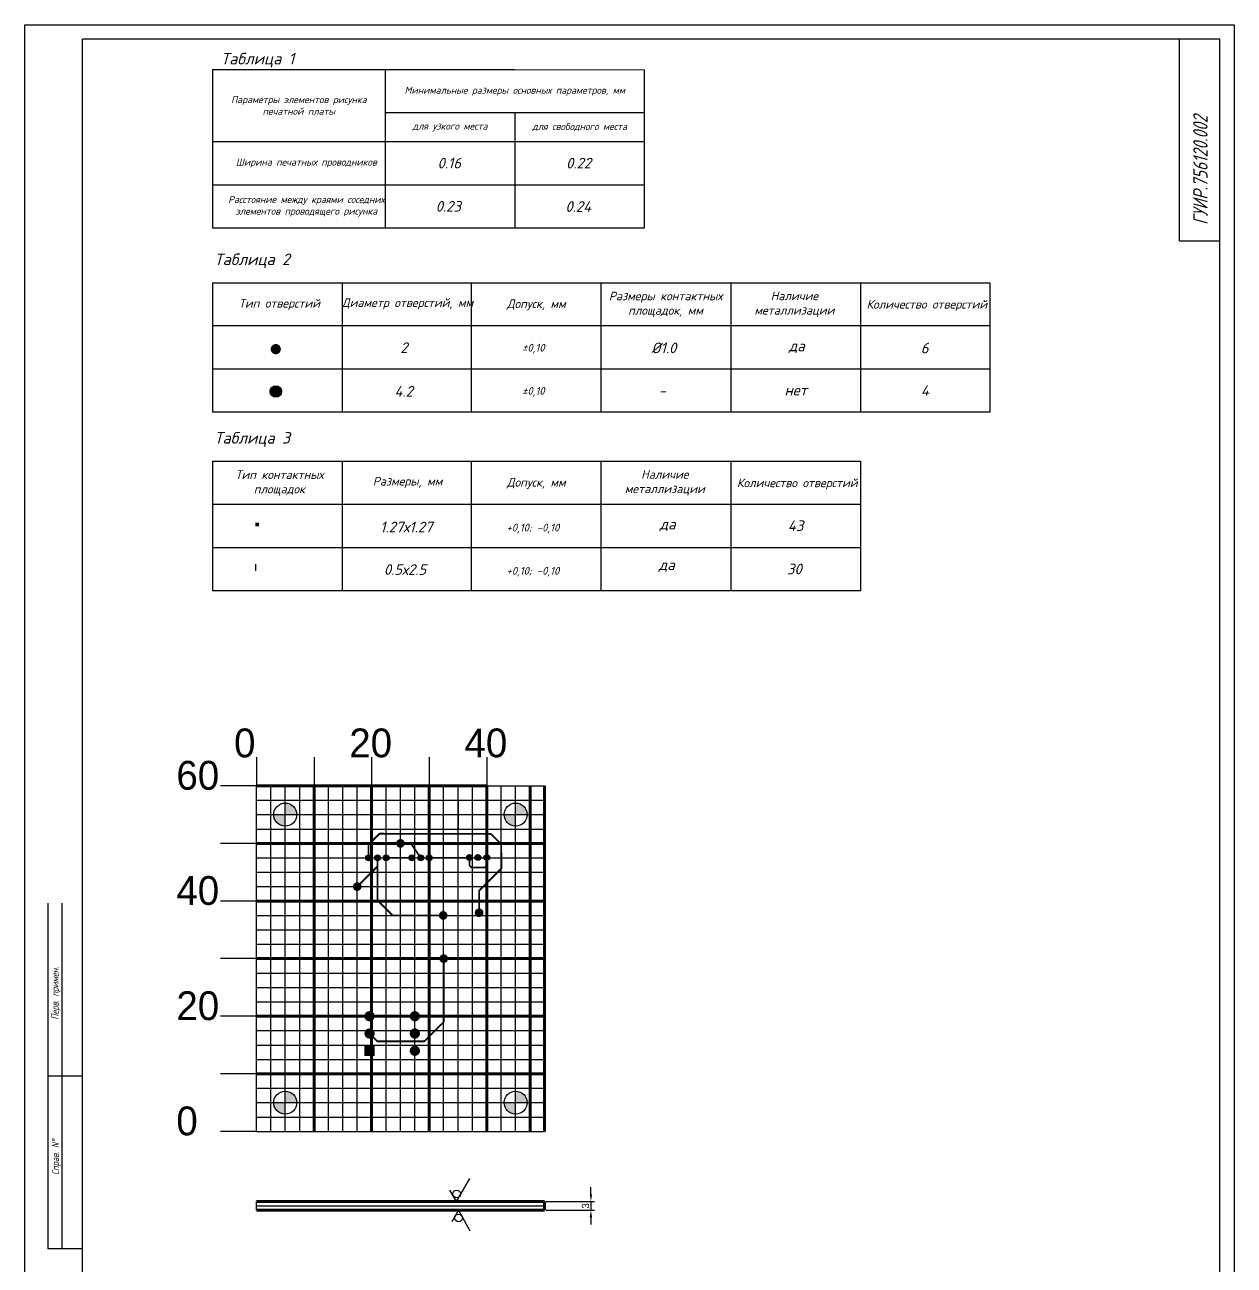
# Model space of a CAD drawing. Header units: millimetres. Extents: x -479 to 824, y -96 to 883.
# Drawn here: x 404.3 to 824.3, y 452.3 to 882.9 of the extents above; entities that cross this region are included whole.
import ezdxf

# ---------------------------------------------------------------- set-up
doc = ezdxf.new("R2010")
doc.units = ezdxf.units.MM
doc.header["$MEASUREMENT"] = 0
doc.styles.add('стиль1', font='romans.shx', dxfattribs={"width": 0.75, "oblique": 15, "height": 3.5})
doc.dimstyles.new('ISO-25', dxfattribs={"dimtxt": 2.5, "dimasz": 2.5, "dimexe": 1.25, "dimexo": 0.625, "dimtad": 1, "dimtxsty": 'Standard', "dimcen": 2.5, "dimadec": 0, "dimazin": 0, "dimtfac": 1, "dimtmove": 0, "dimatfit": 3, "dimfxl": 1, "dimarcsym": 0})

# ---------------------------------------------------------------- blocks, each defined once
blk = doc.blocks.new('*D41')
at = {"color": 0, "lineweight": -2, "transparency": 16777216}
for p, q in [((600.95, 476.86), (600.95, 479.36)), ((585.43, 474.36), (602.2, 474.36)), ((600.95, 474.36), (600.95, 471.36)), ((585.43, 471.36), (602.2, 471.36)), ((600.95, 468.86), (600.95, 466.36))]:
    blk.add_line(p, q, dxfattribs=at)
at = {"color": 0, "transparency": 16777216}
for points in [[(600.53, 476.86), (601.36, 476.86), (600.95, 474.36)], [(600.53, 468.86), (601.36, 468.86), (600.95, 471.36)]]:
    blk.add_solid(points, dxfattribs=at)
at = {"layer": 'Defpoints', "color": 0, "transparency": 16777216}
for p in [(584.8, 474.36), (584.8, 471.36), (600.95, 471.36)]:
    blk.add_point(p, dxfattribs=at)
at = {"color": 0, "transparency": 16777216, "insert": (599.07, 472.86), "char_height": 2.5, "attachment_point": 5, "rotation": 90}
blk.add_mtext('3', dxfattribs=at)

msp = doc.modelspace()

# ---------------------------------------------------------------- hatches: boundary and pattern name
at = {"linetype": 'Continuous', "lineweight": 30}
h = msp.add_hatch(color=256, dxfattribs=at)
h.dxf.hatch_style = 1
h.paths.add_polyline_path([(491.502, 770.328), (490.402, 770.328, 0.4142136), (491.502, 769.228)])
h.paths.add_polyline_path([(492.602, 770.328), (491.502, 770.328), (491.502, 769.228, 0.4142136)])
h = msp.add_hatch(color=256)
h.dxf.hatch_style = 1
h.paths.add_polyline_path([(489.5, 755.598, 1), (493.5, 755.598, 1)])
h = msp.add_hatch(color=256)
h.dxf.hatch_style = 1
h.paths.add_polyline_path([(494.804, 612.713), (494.804, 608.713), (498.804, 608.713, 0.4142136)])
h.paths.add_polyline_path([(494.804, 608.713), (490.804, 608.713, 0.4142136), (494.804, 604.713)])
h = msp.add_hatch(color=256)
h.dxf.hatch_style = 1
h.paths.add_polyline_path([(574.804, 612.713), (574.804, 608.713), (578.804, 608.713, 0.4142136)])
h.paths.add_polyline_path([(574.804, 608.713), (570.804, 608.713, 0.4142136), (574.804, 604.713)])
h = msp.add_hatch(color=256)
h.dxf.hatch_style = 1
h.paths.add_polyline_path([(524.749, 593.713, 1), (522.749, 593.713, 1)])
h = msp.add_hatch(color=256)
h.dxf.hatch_style = 1
h.paths.add_polyline_path([(527.838, 593.713, 1), (525.838, 593.713, 1)])
h = msp.add_hatch(color=256)
h.dxf.hatch_style = 1
h.paths.add_polyline_path([(530.804, 593.713, 1), (528.804, 593.713, 1)])
h = msp.add_hatch(color=256)
h.dxf.hatch_style = 1
h.paths.add_polyline_path([(539.749, 593.713, 1), (537.749, 593.713, 1)])
h = msp.add_hatch(color=256)
h.dxf.hatch_style = 1
h.paths.add_polyline_path([(542.838, 593.713, 1), (540.838, 593.713, 1)])
h = msp.add_hatch(color=256)
h.dxf.hatch_style = 1
h.paths.add_polyline_path([(545.804, 593.713, 1), (543.804, 593.713, 1)])
h = msp.add_hatch(color=256)
h.dxf.hatch_style = 1
h.paths.add_polyline_path([(559.749, 593.863, 1), (557.749, 593.863, 1)])
h = msp.add_hatch(color=256)
h.dxf.hatch_style = 1
h.paths.add_polyline_path([(562.715, 593.863, 1), (560.715, 593.863, 1)])
h = msp.add_hatch(color=256)
h.dxf.hatch_style = 1
h.paths.add_polyline_path([(565.804, 593.863, 1), (563.804, 593.863, 1)])
h = msp.add_hatch(color=256)
h.dxf.hatch_style = 1
h.paths.add_polyline_path([(494.804, 512.713), (494.804, 508.713), (498.804, 508.713, 0.4142136)])
h.paths.add_polyline_path([(494.804, 508.713), (490.804, 508.713, 0.4142136), (494.804, 504.713)])
h = msp.add_hatch(color=256)
h.dxf.hatch_style = 1
h.paths.add_polyline_path([(574.804, 512.713), (574.804, 508.713), (578.804, 508.713, 0.4142136)])
h.paths.add_polyline_path([(574.804, 508.713), (570.804, 508.713, 0.4142136), (574.804, 504.713)])

# ---------------------------------------------------------------- linework, layer by layer
for p, q in [((404.346, 285.94), (404.346, 882.94)), ((404.346, 882.94), (824.346, 882.94)), ((824.346, 882.94), (824.346, 285.94)), ((424.346, 330.94), (424.346, 877.94)), ((819.346, 877.94), (424.346, 877.94)), ((805.346, 807.94), (805.346, 877.94)), ((819.346, 290.94), (819.346, 877.94)), ((805.346, 807.94), (819.346, 807.94)), ((484.804, 628.713), (484.804, 618.713)), ((504.804, 628.713), (504.804, 618.713)), ((524.804, 628.713), (524.804, 618.713)), ((544.804, 628.713), (544.804, 618.713)), ((564.804, 628.713), (564.804, 618.713)), ((484.804, 618.713), (472.304, 618.713)), ((484.804, 498.713), (484.804, 618.713)), ((484.804, 498.713), (484.804, 618.713)), ((484.804, 618.713), (584.804, 618.713)), ((489.804, 498.713), (489.804, 618.713)), ((489.804, 498.713), (489.804, 618.713)), ((489.804, 498.713), (489.804, 618.713)), ((489.804, 498.713), (489.804, 618.713)), ((489.804, 498.713), (489.804, 618.713)), ((489.804, 498.713), (489.804, 618.713)), ((489.804, 498.713), (489.804, 618.713)), ((489.804, 498.713), (489.804, 618.713)), ((494.804, 498.713), (494.804, 618.713)), ((499.804, 498.713), (499.804, 618.713)), ((499.804, 498.713), (499.804, 618.713)), ((499.804, 498.713), (499.804, 618.713)), ((499.804, 498.713), (499.804, 618.713)), ((504.804, 498.713), (504.804, 618.713)), ((504.804, 498.713), (504.804, 618.713)), ((509.804, 498.713), (509.804, 618.713)), ((509.804, 498.713), (509.804, 618.713)), ((509.804, 498.713), (509.804, 618.713)), ((509.804, 498.713), (509.804, 618.713)), ((509.804, 498.713), (509.804, 618.713)), ((509.804, 498.713), (509.804, 618.713)), ((509.804, 498.713), (509.804, 618.713)), ((509.804, 498.713), (509.804, 618.713)), ((514.804, 498.713), (514.804, 618.713)), ((519.804, 498.713), (519.804, 618.713)), ((519.804, 498.713), (519.804, 618.713)), ((519.804, 498.713), (519.804, 618.713)), ((519.804, 498.713), (519.804, 618.713)), ((524.804, 498.713), (524.804, 618.713)), ((524.804, 498.713), (524.804, 618.713)), ((529.804, 498.713), (529.804, 618.713)), ((529.804, 498.713), (529.804, 618.713)), ((529.804, 498.713), (529.804, 618.713)), ((529.804, 498.713), (529.804, 618.713)), ((529.804, 498.713), (529.804, 618.713)), ((529.804, 498.713), (529.804, 618.713)), ((529.804, 498.713), (529.804, 618.713)), ((529.804, 498.713), (529.804, 618.713)), ((534.804, 498.713), (534.804, 618.713)), ((539.804, 498.713), (539.804, 618.713)), ((539.804, 498.713), (539.804, 618.713)), ((539.804, 498.713), (539.804, 618.713)), ((539.804, 498.713), (539.804, 618.713)), ((544.804, 498.713), (544.804, 618.713)), ((544.804, 498.713), (544.804, 618.713)), ((549.804, 498.713), (549.804, 618.713)), ((549.804, 498.713), (549.804, 618.713)), ((549.804, 498.713), (549.804, 618.713)), ((549.804, 498.713), (549.804, 618.713)), ((549.804, 498.713), (549.804, 618.713)), ((549.804, 498.713), (549.804, 618.713)), ((549.804, 498.713), (549.804, 618.713)), ((549.804, 498.713), (549.804, 618.713)), ((554.804, 498.713), (554.804, 618.713)), ((559.804, 498.713), (559.804, 618.713)), ((559.804, 498.713), (559.804, 618.713)), ((559.804, 498.713), (559.804, 618.713)), ((559.804, 498.713), (559.804, 618.713)), ((569.804, 498.713), (569.804, 618.713)), ((574.804, 498.713), (574.804, 618.713)), ((574.804, 498.713), (574.804, 618.713)), ((574.804, 498.713), (574.804, 618.713)), ((574.804, 498.713), (574.804, 618.713)), ((574.804, 498.713), (574.804, 618.713)), ((579.804, 498.713), (579.804, 618.713)), ((579.804, 498.713), (579.804, 618.713)), ((579.804, 498.713), (579.804, 618.713)), ((579.804, 498.713), (579.804, 618.713)), ((584.804, 618.713), (584.804, 498.713)), ((484.804, 613.713), (584.804, 613.713)), ((554.804, 613.713), (554.804, 603.713)), ((554.804, 613.713), (554.804, 603.713)), ((484.804, 608.713), (584.804, 608.713)), ((484.804, 608.713), (584.804, 608.713)), ((549.804, 608.713), (559.804, 608.713)), ((549.804, 608.713), (559.804, 608.713)), ((484.804, 603.713), (584.804, 603.713)), ((484.804, 598.713), (472.304, 598.713)), ((484.804, 598.713), (584.804, 598.713)), ((484.804, 593.713), (584.804, 593.713)), ((484.804, 588.713), (584.804, 588.713)), ((484.804, 588.713), (584.804, 588.713)), ((484.804, 583.713), (584.804, 583.713)), ((412.346, 577.94), (412.346, 457.94)), ((417.346, 457.94), (417.346, 577.94)), ((484.804, 578.713), (472.304, 578.713)), ((484.804, 578.713), (584.804, 578.713)), ((484.804, 573.713), (584.804, 573.713)), ((484.804, 568.713), (584.804, 568.713)), ((484.804, 568.713), (584.804, 568.713)), ((484.804, 563.713), (584.804, 563.713)), ((484.804, 558.713), (472.304, 558.713)), ((484.804, 558.713), (584.804, 558.713)), ((484.804, 553.713), (584.804, 553.713)), ((484.804, 548.713), (584.804, 548.713)), ((484.804, 548.713), (584.804, 548.713)), ((484.804, 543.713), (584.804, 543.713)), ((484.804, 538.713), (472.304, 538.713)), ((484.804, 538.713), (584.804, 538.713)), ((484.804, 533.713), (584.804, 533.713)), ((484.804, 528.713), (584.804, 528.713)), ((484.804, 528.713), (584.804, 528.713)), ((484.804, 523.713), (584.804, 523.713)), ((424.346, 517.94), (412.346, 517.94)), ((484.804, 518.713), (472.304, 518.713)), ((484.804, 518.713), (584.804, 518.713)), ((484.804, 513.713), (584.804, 513.713)), ((484.804, 508.713), (584.804, 508.713)), ((484.804, 508.713), (584.804, 508.713)), ((484.804, 503.713), (584.804, 503.713)), ((484.804, 498.713), (472.304, 498.713)), ((484.804, 498.713), (584.804, 498.713)), ((484.804, 471.362), (484.804, 474.362)), ((584.804, 474.362), (584.804, 471.362)), ((484.804, 472.862), (584.804, 472.862)), ((554.974, 471.362), (558.945, 464.233)), ((424.346, 457.94), (412.346, 457.94))]:
    msp.add_line(p, q)
for p, q in [((469.516, 867.435), (469.516, 842.435)), ((469.516, 867.435), (529.516, 867.435)), ((529.516, 867.435), (574.516, 867.396)), ((529.516, 867.435), (529.516, 812.435)), ((574.516, 867.396), (619.516, 867.357)), ((619.516, 812.435), (619.516, 867.357)), ((529.516, 852.435), (619.516, 852.435)), ((574.516, 852.435), (574.516, 812.435)), ((469.516, 842.435), (469.516, 827.435)), ((469.516, 842.435), (619.516, 842.435)), ((469.516, 827.435), (469.516, 812.435)), ((469.516, 827.435), (619.516, 827.435)), ((469.516, 812.435), (619.516, 812.435)), ((469.516, 793.39), (514.516, 793.39)), ((469.516, 793.39), (469.516, 748.39)), ((514.516, 793.39), (559.516, 793.39)), ((514.516, 793.39), (514.516, 748.39)), ((559.516, 793.39), (604.516, 793.39)), ((559.516, 748.39), (559.516, 793.39)), ((604.516, 793.39), (649.516, 793.39)), ((604.516, 748.39), (604.516, 793.39)), ((649.516, 793.39), (694.516, 793.39)), ((649.516, 793.39), (649.516, 748.39)), ((694.516, 793.39), (694.516, 778.39)), ((694.516, 793.39), (739.516, 793.39)), ((739.516, 793.39), (739.516, 778.39)), ((694.516, 778.39), (469.516, 778.39)), ((694.516, 778.39), (469.516, 778.39)), ((694.516, 778.39), (694.516, 763.39)), ((739.516, 778.39), (694.516, 778.39)), ((739.516, 778.39), (694.516, 778.39)), ((739.516, 778.39), (739.516, 763.39)), ((694.516, 763.39), (469.516, 763.39)), ((694.516, 763.39), (694.516, 748.39)), ((739.516, 763.39), (694.516, 763.39)), ((739.516, 763.39), (739.516, 748.39)), ((739.516, 748.39), (469.516, 748.39)), ((469.516, 731.399), (514.516, 731.399)), ((469.516, 731.399), (469.516, 686.399)), ((514.516, 731.399), (559.516, 731.399)), ((514.516, 731.399), (514.516, 686.399)), ((559.516, 731.399), (604.516, 731.399)), ((559.516, 686.399), (559.516, 731.399)), ((604.516, 731.399), (649.516, 731.399)), ((604.516, 686.399), (604.516, 731.399)), ((649.516, 731.399), (694.516, 731.399)), ((649.516, 731.399), (649.516, 686.399)), ((694.516, 731.399), (694.516, 716.399)), ((694.516, 716.399), (469.516, 716.399)), ((694.516, 716.399), (694.516, 701.399)), ((694.516, 701.399), (469.516, 701.399)), ((694.516, 701.399), (694.516, 686.399)), ((694.516, 686.399), (469.516, 686.399))]:
    msp.add_line(p, q, dxfattribs=at)
at = {"linetype": 'Continuous', "lineweight": 15}
msp.add_line((491.502, 771.828), (491.502, 768.828), dxfattribs=at)
at = {"lineweight": 60}
for p, q in [((484.804, 618.713), (564.804, 618.713)), ((504.804, 498.713), (504.804, 618.713)), ((524.804, 498.713), (524.804, 618.713)), ((544.804, 498.713), (544.804, 618.713)), ((564.804, 498.713), (564.804, 618.713)), ((579.804, 498.713), (579.804, 618.713)), ((584.804, 498.713), (584.804, 618.713)), ((484.804, 598.713), (584.804, 598.713)), ((484.804, 578.713), (584.804, 578.713)), ((484.804, 558.713), (584.804, 558.713)), ((484.804, 538.713), (584.804, 538.713)), ((484.804, 518.713), (584.804, 518.713)), ((484.804, 474.362), (584.804, 474.362)), ((584.804, 474.362), (584.804, 471.362)), ((484.804, 471.362), (584.804, 471.362))]:
    msp.add_line(p, q, dxfattribs=at)
at = {"linetype": 'Continuous'}
for p, q in [((554.309, 474.362), (558.923, 482.354)), ((554.309, 474.362), (552, 478.362)), ((554.309, 474.362), (556.618, 478.362)), ((554.974, 471.362), (552.664, 467.362))]:
    msp.add_line(p, q, dxfattribs=at)
for points, const_width in [([(490.616, 770.328, 1), (492.387, 770.328, 1)], 1.772), ([(527.679, 602.091, -1), (527.379, 602.091, -1)], 0.3), ([(527.679, 602.091, -1), (527.379, 602.091, -1)], 0.3), ([(535.554, 598.713, -1), (534.054, 598.713, -1)], 1.5), ([(538.596, 598.713, -1), (538.296, 598.713, -1)], 0.3), ([(566.38, 601.991, -1), (566.08, 601.991, -1)], 0.3), ([(566.38, 601.991, -1), (566.08, 601.991, -1)], 0.3), ([(569.954, 598.468, -1), (569.654, 598.468, -1)], 0.3), ([(523.899, 598.311, -1), (523.599, 598.311, -1)], 0.3), ([(523.899, 598.311, -1), (523.599, 598.311, -1)], 0.3), ([(540.157, 596.412, -1), (539.857, 596.412, -1)], 0.3), ([(540.157, 596.412, -1), (539.857, 596.412, -1)], 0.3), ([(569.954, 598.318, -1), (569.654, 598.318, -1)], 0.3), ([(570.015, 594.987, -1), (569.715, 594.987, -1)], 0.3), ([(570.015, 594.987, -1), (569.715, 594.987, -1)], 0.3), ([(526.988, 592.358, -1), (526.688, 592.358, -1)], 0.3), ([(558.954, 593.713, -1), (558.654, 593.713, -1)], 0.3), ([(558.954, 593.713, -1), (558.654, 593.713, -1)], 0.3), ([(558.954, 590.987, -1), (558.654, 590.987, -1)], 0.3), ([(558.954, 590.987, -1), (558.654, 590.987, -1)], 0.3), ([(559.554, 590.387, -1), (559.254, 590.387, -1)], 0.3), ([(559.554, 590.387, -1), (559.254, 590.387, -1)], 0.3), ([(564.354, 590.387, -1), (564.054, 590.387, -1)], 0.3), ([(564.354, 590.387, -1), (564.054, 590.387, -1)], 0.3), ([(564.954, 593.713, -1), (564.654, 593.713, -1)], 0.3), ([(564.954, 590.987, -1), (564.654, 590.987, -1)], 0.3), ([(564.954, 590.987, -1), (564.654, 590.987, -1)], 0.3), ([(570.015, 590.016, -1), (569.715, 590.016, -1)], 0.3), ([(570.015, 590.016, -1), (569.715, 590.016, -1)], 0.3), ([(526.988, 586.419, -1), (526.688, 586.419, -1)], 0.3), ([(526.988, 586.419, -1), (526.688, 586.419, -1)], 0.3), ([(526.988, 586.419, -1), (526.688, 586.419, -1)], 0.3), ([(520.554, 583.713, -1), (519.054, 583.713, -1)], 1.5), ([(562.253, 582.255, -1), (561.953, 582.255, -1)], 0.3), ([(562.253, 582.255, -1), (561.953, 582.255, -1)], 0.3), ([(526.988, 578.952, -1), (526.688, 578.952, -1)], 0.3), ([(526.988, 578.952, -1), (526.688, 578.952, -1)], 0.3), ([(531.428, 574.512, -1), (531.128, 574.512, -1)], 0.3), ([(531.428, 574.512, -1), (531.128, 574.512, -1)], 0.3), ([(532.228, 573.713, -1), (531.928, 573.713, -1)], 0.3), ([(550.404, 573.713, -1), (548.904, 573.713, -1)], 1.5), ([(549.804, 573.713, -1), (549.504, 573.713, -1)], 0.3), ([(562.853, 574.642, -1), (561.353, 574.642, -1)], 1.5), ([(562.253, 574.642, -1), (561.953, 574.642, -1)], 0.3), ([(550.554, 558.713, -1), (549.054, 558.713, -1)], 1.5), ([(524.95, 538.713, -1), (523.178, 538.713, -1)], 1.772), ([(540.69, 538.713, -1), (538.918, 538.713, -1)], 1.772), ([(539.954, 538.713, -1), (539.654, 538.713, -1)], 0.3), ([(524.95, 532.713, -1), (523.178, 532.713, -1)], 1.772), ([(540.69, 532.713, -1), (538.918, 532.713, -1)], 1.772), ([(549.954, 536.713, -1), (549.654, 536.713, -1)], 0.3), ([(549.954, 536.713, -1), (549.654, 536.713, -1)], 0.3), ([(526.935, 529.992, -1), (526.635, 529.992, -1)], 0.3), ([(543.234, 529.992, -1), (542.934, 529.992, -1)], 0.3), ([(543.234, 529.992, -1), (542.934, 529.992, -1)], 0.3), ([(540.69, 526.713, -1), (538.918, 526.713, -1)], 1.772)]:
    msp.add_lwpolyline(points, format="xyb", close=True, dxfattribs=dict(const_width=const_width))
at = {"linetype": 'Continuous', "lineweight": 15}
msp.add_lwpolyline([(490.002, 770.328), (491.502, 770.328), (493.002, 770.328)], dxfattribs=at)
at = {"const_width": 0.6}
for points in [[(527.529, 602.091), (523.749, 598.311)], [(566.23, 601.991), (527.529, 602.091)], [(538.446, 598.713), (534.804, 598.713)], [(541.838, 593.713), (538.446, 598.713)], [(569.759, 598.461), (566.13, 602.091)], [(569.865, 590.016), (569.804, 598.384)], [(523.749, 592.985), (523.749, 598.311)], [(569.91, 595.032), (569.865, 594.987)], [(526.838, 590.747), (519.804, 583.713)], [(526.838, 586.419), (526.838, 593.713)], [(538.749, 593.713), (529.804, 593.713)], [(558.804, 593.713), (544.804, 593.713)], [(558.804, 590.987), (558.804, 593.713)], [(559.404, 590.387), (558.804, 590.987)], [(564.204, 590.387), (559.404, 590.387)], [(569.865, 590.016), (562.103, 582.255)], [(564.804, 590.987), (564.204, 590.387)], [(564.804, 590.987), (564.804, 593.713)], [(526.838, 578.952), (526.838, 586.419)], [(562.103, 574.642), (562.103, 582.255)], [(532.078, 573.713), (526.838, 578.952)], [(549.654, 573.713), (532.078, 573.713)], [(549.804, 536.713), (549.804, 558.713)], [(539.804, 538.713), (524.064, 538.713)], [(549.804, 536.713), (543.084, 529.992)], [(526.785, 529.992), (524.064, 532.713)], [(543.084, 529.992), (526.785, 529.992)]]:
    msp.add_lwpolyline(points, dxfattribs=at)
at = {"linetype": 'Continuous', "lineweight": 15}
msp.add_circle((491.502, 770.328), 1.1, dxfattribs=at)
for centre, radius in [((491.5, 755.598), 2), ((494.804, 608.713), 4), ((574.804, 608.713), 4), ((523.749, 593.713), 1), ((526.838, 593.713), 1), ((529.804, 593.713), 1), ((538.749, 593.713), 1), ((541.838, 593.713), 1), ((544.804, 593.713), 1), ((558.749, 593.863), 1), ((561.715, 593.863), 1), ((564.804, 593.863), 1), ((494.804, 508.713), 4), ((574.804, 508.713), 4)]:
    msp.add_circle(centre, radius)
at = {"linetype": 'Continuous'}
for centre in [(554.309, 477.029), (554.309, 477.029), (554.974, 468.696), (554.974, 468.696)]:
    msp.add_circle(centre, 1.333, dxfattribs=at)
for points in [[(484.389, 708.791), (485.659, 708.791), (484.389, 710.061), (485.659, 710.061)], [(484.309, 693.276), (484.809, 693.276), (484.309, 695.776), (484.809, 695.776)], [(522.293, 528.484), (525.836, 528.484), (522.293, 524.941), (525.836, 524.941)]]:
    msp.add_solid(points)

# ---------------------------------------------------------------- texts
at = {"style": 'стиль1', "oblique": 15, "width": 0.75}
for s, height, p in [('ГУИР.756120.002', 5, (815.115, 813.479)), ('Перв. примен.', 2.5, (416.099, 537.452)), ('Справ. N%%d', 2.5, (416.254, 483.567))]:
    msp.add_text(s, height=height, rotation=90, dxfattribs=at).set_placement(p)
at = {"lineweight": 30}
for s, p in [('0', (477.029, 628.611)), ('20', (517.029, 628.611)), ('40', (557.029, 628.611)), ('60', (456.979, 617.364)), ('40', (456.979, 577.364)), ('20', (456.979, 537.364)), ('0', (456.979, 497.364))]:
    msp.add_text(s, height=10, dxfattribs=at).set_placement(p)
at = {"lineweight": 30, "attachment_point": 5}
for s, insert, char_height, width in [('{\\fISOCPEUR|b0|i1|c204|p34;Таблица \\fISOCPEUR|b0|i1|c0|p34;1}', (485.216, 870.648), 4, 43.47356), ('{\\fISOCPEUR|b0|i1|c204|p34;Минимальные размеры основных параметров, мм}', (574.516, 859.896), 2.43, 89.99997), ('{\\fISOCPEUR|b0|i1|c204|p34;Параметры элементов рисунка печатной платы}', (499.516, 854.935), 2.43, 60), ('{\\fISOCPEUR|b0|i1|c204|p34;для узкого места}', (552.016, 847.435), 2.43, 44.99998), ('{\\fISOCPEUR|b0|i1|c204|p34;для свободного места}', (597.016, 847.435), 2.43, 45), ('{\\fISOCPEUR|b0|i1|c204|p34;Ширина печатных проводников}', (502.124, 834.935), 2.43, 54.78387), ('{\\fISOCPEUR|b0|i1|c204|p34;0\\fISOCPEUR|b0|i1|c0|p34;.16}', (551.756, 834.92), 3.7, 43.47356), ('{\\fISOCPEUR|b0|i1|c204|p34;0\\fISOCPEUR|b0|i1|c0|p34;.\\fISOCPEUR|b0|i1|c204|p34;2\\fISOCPEUR|b0|i1|c0|p34;2}', (596.669, 834.906), 3.7, 43.47356), ('{\\fISOCPEUR|b0|i1|c204|p34;Расстояние между краями соседних элементов проводящего рисунка}', (502.123, 819.935), 2.43, 54.78538), ('{\\fISOCPEUR|b0|i1|c204|p34;0\\fISOCPEUR|b0|i1|c0|p34;.23}', (551.411, 819.927), 3.7, 43.47356), ('{\\fISOCPEUR|b0|i1|c204|p34;0\\fISOCPEUR|b0|i1|c0|p34;.24}', (596.558, 819.831), 3.7, 43.47356), ('{\\fISOCPEUR|b0|i1|c204|p34;Таблица \\fISOCPEUR|b0|i1|c0|p34;2}', (483.316, 800.978), 4, 43.47356), ('{\\fISOCPEUR|b0|i1|c204|p34;Размеры контактных площадок, мм}', (626.854, 785.873), 3, 43.47356), ('{\\fISOCPEUR|b0|i1|c204|p34;Наличие металлизации}', (671.608, 785.917), 3, 43.47356), ('{\\fISOCPEUR|b0|i1|c204|p34;Тип отверстий}', (492.757, 785.831), 3, 43.47356), ('{\\fISOCPEUR|b0|i1|c204|p34;Диаметр отверстий, мм}', (537.26, 786.053), 3, 43.47356), ('{\\fISOCPEUR|b0|i1|c204|p34;Допуск, мм}', (581.97, 785.671), 3, 43.47356), ('{\\fISOCPEUR|b0|i1|c204|p34;Количество отверстий}', (717.6, 785.486), 3, 43.47356), ('{\\fISOCPEUR|b0|i1|c0|p34;2}', (536.015, 770.826), 3.7, 43.47356), ('{\\fISOCPEUR|b0|i1|c0|p34;%%C1.0}', (626.267, 770.753), 3.7, 43.47356), ('{\\fISOCPEUR|b0|i1|c204|p34;да}', (672.423, 771.146), 3.7, 43.47356), ('{\\fISOCPEUR|b0|i1|c204|p34;6}', (716.845, 770.708), 3.7, 43.47356), ('{\\fISOCPEUR|b0|i1|c0|p34;4.2}', (535.922, 755.678), 3.7, 43.47356), ('{\\fISOCPEUR|b0|i1|c204|p34;- }', (625.71, 755.864), 3.7, 43.47356), ('{\\fISOCPEUR|b0|i1|c204|p34;нет}', (672.112, 756.087), 3.7, 43.47356), ('{\\fISOCPEUR|b0|i1|c0|p34;4}', (716.957, 755.956), 3.7, 43.47356), ('{\\fISOCPEUR|b0|i1|c204|p34;Таблица 3}', (483.316, 738.986), 4, 43.47356), ('{\\fISOCPEUR|b0|i1|c204|p34;Тип контактных площадок}', (492.757, 723.839), 3, 43.47356), ('{\\fISOCPEUR|b0|i1|c204|p34;Наличие металлизации}', (626.608, 723.926), 3, 43.47356), ('{\\fISOCPEUR|b0|i1|c204|p34;Размеры, мм}', (537.26, 724.062), 3, 43.47356), ('{\\fISOCPEUR|b0|i1|c204|p34;Допуск, мм}', (581.97, 723.68), 3, 43.47356), ('{\\fISOCPEUR|b0|i1|c204|p34;Количество отверстий}', (672.6, 723.495), 3, 43.47356), ('{\\fISOCPEUR|b0|i1|c204|p34;43}', (672.042, 709.032), 3.7, 43.47356), ('{\\fISOCPEUR|b0|i1|c0|p34;1.27\\fISOCPEUR|b0|i1|c204|p34;х1.27}', (536.832, 708.562), 3.7, 43.47356), ('{\\fISOCPEUR|b0|i1|c204|p34;да}', (627.578, 709.271), 3.7, 43.47356), ('{\\fISOCPEUR|b0|i1|c204|p34;0.5х2.5}', (536.386, 693.796), 3.7, 43.47356), ('{\\fISOCPEUR|b0|i1|c204|p34;да}', (627.268, 695.144), 3.7, 43.47356), ('{\\fISOCPEUR|b0|i1|c204|p34;30}', (671.606, 693.986), 3.7, 43.47356)]:
    msp.add_mtext(s, dxfattribs=dict(at, insert=insert, char_height=char_height, width=width))
at = {"char_height": 4.5, "width": 21.6, "attachment_point": 4}
for s, insert in [('{\\fISOCPEUR|b0|i1|c0|p34;\\H0.6x;%%P\\fISOCPEUR|b0|i1|c204|p34;0,\\fISOCPEUR|b0|i1|c0|p34;1\\fISOCPEUR|b0|i1|c204|p34;0}', (577.052, 770.516)), ('{\\fISOCPEUR|b0|i1|c0|p34;\\H0.6x;%%P\\fISOCPEUR|b0|i1|c204|p34;0,\\fISOCPEUR|b0|i1|c0|p34;1\\fISOCPEUR|b0|i1|c204|p34;0}', (577.052, 755.516)), ('{\\fISOCPEUR|b0|i1|c204|p34;\\H0.6x;+0\\fISOCPEUR|b0|i1|c0|p34;,10\\fISOCPEUR|b0|i1|c204|p34;; -0,10}', (571.627, 708.051)), ('{\\fISOCPEUR|b0|i1|c204|p34;\\H0.6x;+0\\fISOCPEUR|b0|i1|c0|p34;,10\\fISOCPEUR|b0|i1|c204|p34;; -0,10}', (571.627, 693.051))]:
    msp.add_mtext(s, dxfattribs=dict(at, insert=insert))

# ---------------------------------------------------------------- dimensions: what is measured, and where the dimension line sits
dim = msp.add_linear_dim(base=(600.946, 471.362), p1=(584.804, 474.362), p2=(584.804, 471.362), angle=90, dimstyle='ISO-25')
dim.commit()
dim.dimension.update_dxf_attribs({"geometry": '*D41', "text_midpoint": (599.071, 472.862)})

doc.saveas('drawing.dxf')
